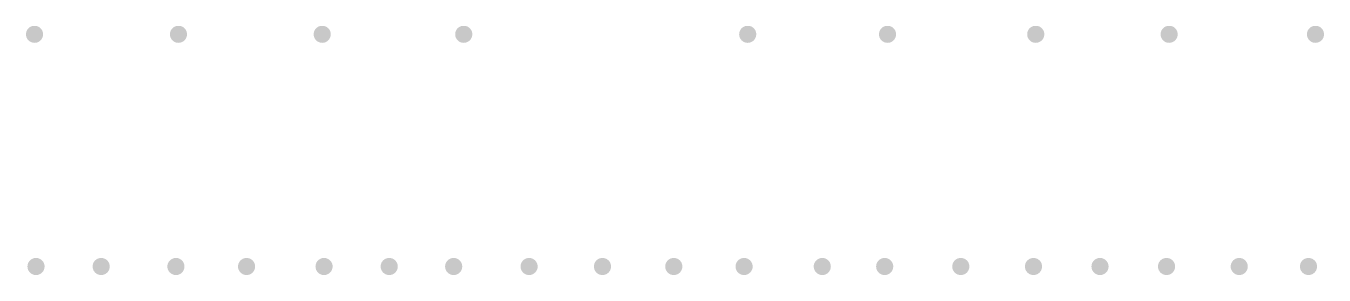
# Model space of a CAD drawing. Header units: inches. Extents: x 325 to 11487, y 381 to 10656.
# Drawn here: x 334.05 to 343.67, y 419.76 to 421.61 of the extents above; entities that cross this region are included whole.
import ezdxf

# ---------------------------------------------------------------- set-up
doc = ezdxf.new("R2010")
doc.units = ezdxf.units.IN
doc.header["$MEASUREMENT"] = 0
doc.layers.add('HATCH', color=7, linetype='Continuous')

msp = doc.modelspace()

# ---------------------------------------------------------------- hatches: boundary and pattern name
at = {"layer": 'HATCH'}
h = msp.add_hatch(dxfattribs=at)
h.set_pattern_fill('AR-CONC', color=256, scale=1e-05)
h.set_pattern_definition([(50, (0, 0), (7.172601826e-05, -6.275213498e-06), [7.5e-06, -8.25e-05]), (355, (0, 0), (-1.3875133361e-05, 7.521921337e-05), [6e-06, -6.6e-05]), (100.45144446, (5.98e-06, -5.2e-07), (5.7850884673e-05, 6.8943999097e-05), [6.3740192e-06, -7.01142112e-05]), (46.1842, (0, 2e-05), (0.000106724133067, -1.655192808e-05), [1.125e-05, -0.00012375]), (96.63563549, (8.89e-06, 1.862e-05), (9.3466194567e-05, 9.7411860077e-05), [9.5610342e-06, -0.000105171376]), (351.18416399, (0, 2e-05), (9.3466194505e-05, 9.7411860027e-05), [9e-06, -9.90000001e-05]), (21, (1e-05, 1.5e-05), (5.9690705212e-05, -4.02618890665e-05), [7.5e-06, -8.25e-05]), (326, (1e-05, 1.5e-05), (2.4331533192e-05, 7.2515004505e-05), [6e-06, -6.6e-05]), (71.45144474, (1.4974e-05, 1.1645e-05), (8.4022237673e-05, 3.2253115281e-05), [6.374019e-06, -7.01142112e-05]), (37.5, (0, 0), (1.2159855317e-06, 3.32893853831e-05), [0, -6.52e-05, 0, -6.7e-05, 0, -6.625e-05]), (7.5, (0, 0), (2.63069537442e-05, 3.94411711882e-05), [0, -3.82e-05, 0, -6.37e-05, 0, -2.525e-05]), (327.5, (-2.23e-05, 0), (5.33822436172e-05, -2.2554871734e-06), [0, -2.5e-05, 0, -7.8e-05, 0, -0.0001035]), (317.5, (-3.23e-05, 0), (5.83186169342e-05, 1.00104982332e-05), [0, -3.25e-05, 0, -5.18e-05, 0, -7.35e-05])])
h.paths.add_polyline_path([(334.1724, 421.54322, 0.3519417), (334.12255, 421.60528), (334.09516, 421.60528, 0.3519417), (334.04531, 421.54322, 1)])
h = msp.add_hatch(dxfattribs=at)
h.set_pattern_fill('AR-CONC', color=256, scale=1e-05)
h.set_pattern_definition([(50, (1.06729573, 0), (7.172601826e-05, -6.275213498e-06), [7.5e-06, -8.25e-05]), (355, (1.06729573, 0), (-1.3875133361e-05, 7.521921337e-05), [6e-06, -6.6e-05]), (100.45144446, (1.06730171, -5.2e-07), (5.7850884673e-05, 6.8943999097e-05), [6.3740192e-06, -7.01142112e-05]), (46.1842, (1.06729573, 2e-05), (0.000106724133067, -1.655192808e-05), [1.125e-05, -0.00012375]), (96.63563549, (1.06730462, 1.862e-05), (9.3466194567e-05, 9.7411860077e-05), [9.5610342e-06, -0.000105171376]), (351.18416399, (1.06729573, 2e-05), (9.3466194505e-05, 9.7411860027e-05), [9e-06, -9.90000001e-05]), (21, (1.06730573, 1.5e-05), (5.9690705212e-05, -4.02618890665e-05), [7.5e-06, -8.25e-05]), (326, (1.06730573, 1.5e-05), (2.4331533192e-05, 7.2515004505e-05), [6e-06, -6.6e-05]), (71.45144474, (1.067310706, 1.1645e-05), (8.4022237673e-05, 3.2253115281e-05), [6.374019e-06, -7.01142112e-05]), (37.5, (1.067295731, 0), (1.2159855317e-06, 3.32893853831e-05), [0, -6.52e-05, 0, -6.7e-05, 0, -6.625e-05]), (7.5, (1.06729573, 0), (2.63069537442e-05, 3.94411711882e-05), [0, -3.82e-05, 0, -6.37e-05, 0, -2.525e-05]), (327.5, (1.06727343, 0), (5.33822436172e-05, -2.2554871734e-06), [0, -2.5e-05, 0, -7.8e-05, 0, -0.0001035]), (317.5, (1.06726343, 0), (5.83186169342e-05, 1.00104982332e-05), [0, -3.25e-05, 0, -5.18e-05, 0, -7.35e-05])])
h.paths.add_polyline_path([(335.2397, 421.54322, 0.3519417), (335.18984, 421.60528), (335.16246, 421.60528, 0.3519417), (335.1126, 421.54322, 1)])
h = msp.add_hatch(dxfattribs=at)
h.set_pattern_fill('AR-CONC', color=256, scale=1e-05)
h.set_pattern_definition([(50, (2.13337225, 0), (7.172601826e-05, -6.275213498e-06), [7.5e-06, -8.25e-05]), (355, (2.13337225, 0), (-1.3875133361e-05, 7.521921337e-05), [6e-06, -6.6e-05]), (100.45144446, (2.13337823, -5.2e-07), (5.7850884673e-05, 6.8943999097e-05), [6.3740192e-06, -7.01142112e-05]), (46.1842, (2.13337225, 2e-05), (0.000106724133067, -1.655192808e-05), [1.125e-05, -0.00012375]), (96.63563549, (2.13338114, 1.862e-05), (9.3466194567e-05, 9.7411860077e-05), [9.5610342e-06, -0.000105171376]), (351.18416399, (2.13337225, 2e-05), (9.3466194505e-05, 9.7411860027e-05), [9e-06, -9.90000001e-05]), (21, (2.13338225, 1.5e-05), (5.9690705212e-05, -4.02618890665e-05), [7.5e-06, -8.25e-05]), (326, (2.13338225, 1.5e-05), (2.4331533192e-05, 7.2515004505e-05), [6e-06, -6.6e-05]), (71.45144474, (2.133387225, 1.1645e-05), (8.4022237673e-05, 3.2253115281e-05), [6.374019e-06, -7.01142112e-05]), (37.5, (2.13337225, 0), (1.2159855317e-06, 3.32893853831e-05), [0, -6.52e-05, 0, -6.7e-05, 0, -6.625e-05]), (7.5, (2.13337225, 0), (2.63069537442e-05, 3.94411711882e-05), [0, -3.82e-05, 0, -6.37e-05, 0, -2.525e-05]), (327.5, (2.13334995, 0), (5.33822436172e-05, -2.2554871734e-06), [0, -2.5e-05, 0, -7.8e-05, 0, -0.0001035]), (317.5, (2.13333995, 0), (5.83186169342e-05, 1.00104982332e-05), [0, -3.25e-05, 0, -5.18e-05, 0, -7.35e-05])])
h.paths.add_polyline_path([(336.30577, 421.54322, 0.3519417), (336.25592, 421.60528), (336.22853, 421.60528, 0.3519417), (336.17868, 421.54322, 1)])
h = msp.add_hatch(dxfattribs=at)
h.set_pattern_fill('AR-CONC', color=256, scale=1e-05)
h.set_pattern_definition([(50, (3.18278939, 0), (7.172601826e-05, -6.275213498e-06), [7.5e-06, -8.25e-05]), (355, (3.18278939, 0), (-1.3875133361e-05, 7.521921337e-05), [6e-06, -6.6e-05]), (100.45144446, (3.18279537, -5.2e-07), (5.7850884673e-05, 6.8943999097e-05), [6.3740192e-06, -7.01142112e-05]), (46.1842, (3.18278939, 2e-05), (0.000106724133067, -1.655192808e-05), [1.125e-05, -0.00012375]), (96.63563549, (3.18279828, 1.862e-05), (9.3466194567e-05, 9.7411860077e-05), [9.5610342e-06, -0.000105171376]), (351.18416399, (3.18278939, 2e-05), (9.3466194505e-05, 9.7411860027e-05), [9e-06, -9.90000001e-05]), (21, (3.18279939, 1.5e-05), (5.9690705212e-05, -4.02618890665e-05), [7.5e-06, -8.25e-05]), (326, (3.18279939, 1.5e-05), (2.4331533192e-05, 7.2515004505e-05), [6e-06, -6.6e-05]), (71.45144474, (3.182804365, 1.1645e-05), (8.4022237673e-05, 3.2253115281e-05), [6.374019e-06, -7.01142112e-05]), (37.5, (3.18278939, 0), (1.2159855317e-06, 3.32893853831e-05), [0, -6.52e-05, 0, -6.7e-05, 0, -6.625e-05]), (7.5, (3.18278939, 0), (2.63069537442e-05, 3.94411711882e-05), [0, -3.82e-05, 0, -6.37e-05, 0, -2.525e-05]), (327.5, (3.18276709, 0), (5.33822436172e-05, -2.2554871734e-06), [0, -2.5e-05, 0, -7.8e-05, 0, -0.0001035]), (317.5, (3.18275709, 0), (5.83186169342e-05, 1.00104982332e-05), [0, -3.25e-05, 0, -5.18e-05, 0, -7.35e-05])])
h.paths.add_polyline_path([(337.35519, 421.54322, 0.3519417), (337.30534, 421.60528), (337.27795, 421.60528, 0.3519417), (337.2281, 421.54322, 1)])
h = msp.add_hatch(dxfattribs=at)
h.set_pattern_fill('AR-CONC', color=256, scale=1e-05)
h.set_pattern_definition([(50, (5.28845316, 0), (7.172601826e-05, -6.275213498e-06), [7.5e-06, -8.25e-05]), (355, (5.28845316, 0), (-1.3875133361e-05, 7.521921337e-05), [6e-06, -6.6e-05]), (100.45144446, (5.288459136, -5.2e-07), (5.7850884673e-05, 6.8943999097e-05), [6.3740192e-06, -7.01142112e-05]), (46.1842, (5.28845316, 2e-05), (0.000106724133067, -1.655192808e-05), [1.125e-05, -0.00012375]), (96.63563549, (5.28846205, 1.862e-05), (9.3466194567e-05, 9.7411860077e-05), [9.5610342e-06, -0.000105171376]), (351.18416399, (5.28845316, 2e-05), (9.3466194505e-05, 9.7411860027e-05), [9e-06, -9.90000001e-05]), (21, (5.28846316, 1.5e-05), (5.9690705212e-05, -4.02618890665e-05), [7.5e-06, -8.25e-05]), (326, (5.28846316, 1.5e-05), (2.4331533192e-05, 7.2515004505e-05), [6e-06, -6.6e-05]), (71.45144474, (5.28846813, 1.1645e-05), (8.4022237673e-05, 3.2253115281e-05), [6.374019e-06, -7.01142112e-05]), (37.5, (5.288453158, 0), (1.2159855317e-06, 3.32893853831e-05), [0, -6.52e-05, 0, -6.7e-05, 0, -6.625e-05]), (7.5, (5.28845316, 0), (2.63069537442e-05, 3.94411711882e-05), [0, -3.82e-05, 0, -6.37e-05, 0, -2.525e-05]), (327.5, (5.288430858, 0), (5.33822436172e-05, -2.2554871734e-06), [0, -2.5e-05, 0, -7.8e-05, 0, -0.0001035]), (317.5, (5.28842086, 0), (5.83186169342e-05, 1.00104982332e-05), [0, -3.25e-05, 0, -5.18e-05, 0, -7.35e-05])])
h.paths.add_polyline_path([(339.46085, 421.54322, 0.3519417), (339.411, 421.60528), (339.38361, 421.60528, 0.3519417), (339.33376, 421.54322, 1)])
h = msp.add_hatch(dxfattribs=at)
h.set_pattern_fill('AR-CONC', color=256, scale=1e-05)
h.set_pattern_definition([(50, (6.325363856, 0), (7.172601826e-05, -6.275213498e-06), [7.5e-06, -8.25e-05]), (355, (6.325363856, 0), (-1.3875133361e-05, 7.521921337e-05), [6e-06, -6.6e-05]), (100.45144446, (6.32536983, -5.2e-07), (5.7850884673e-05, 6.8943999097e-05), [6.3740192e-06, -7.01142112e-05]), (46.1842, (6.32536386, 2e-05), (0.000106724133067, -1.655192808e-05), [1.125e-05, -0.00012375]), (96.63563549, (6.32537275, 1.862e-05), (9.3466194567e-05, 9.7411860077e-05), [9.5610342e-06, -0.000105171376]), (351.18416399, (6.32536386, 2e-05), (9.3466194505e-05, 9.7411860027e-05), [9e-06, -9.90000001e-05]), (21, (6.325373856, 1.5e-05), (5.9690705212e-05, -4.02618890665e-05), [7.5e-06, -8.25e-05]), (326, (6.325373856, 1.5e-05), (2.4331533192e-05, 7.2515004505e-05), [6e-06, -6.6e-05]), (71.45144474, (6.32537883, 1.1645e-05), (8.4022237673e-05, 3.2253115281e-05), [6.374019e-06, -7.01142112e-05]), (37.5, (6.325363856, 0), (1.2159855317e-06, 3.32893853831e-05), [0, -6.52e-05, 0, -6.7e-05, 0, -6.625e-05]), (7.5, (6.325363856, 0), (2.63069537442e-05, 3.94411711882e-05), [0, -3.82e-05, 0, -6.37e-05, 0, -2.525e-05]), (327.5, (6.325341556, 0), (5.33822436172e-05, -2.2554871734e-06), [0, -2.5e-05, 0, -7.8e-05, 0, -0.0001035]), (317.5, (6.325331556, 0), (5.83186169342e-05, 1.00104982332e-05), [0, -3.25e-05, 0, -5.18e-05, 0, -7.35e-05])])
h.paths.add_polyline_path([(340.49777, 421.54322, 0.3519417), (340.44791, 421.60528), (340.42053, 421.60528, 0.3519417), (340.37067, 421.54322, 1)])
h = msp.add_hatch(dxfattribs=at)
h.set_pattern_fill('AR-CONC', color=256, scale=1e-05)
h.set_pattern_definition([(50, (7.42446386, 0), (7.172601826e-05, -6.275213498e-06), [7.5e-06, -8.25e-05]), (355, (7.42446386, 0), (-1.3875133361e-05, 7.521921337e-05), [6e-06, -6.6e-05]), (100.45144446, (7.424469836, -5.2e-07), (5.7850884673e-05, 6.8943999097e-05), [6.3740192e-06, -7.01142112e-05]), (46.1842, (7.42446386, 2e-05), (0.000106724133067, -1.655192808e-05), [1.125e-05, -0.00012375]), (96.63563549, (7.42447275, 1.862e-05), (9.3466194567e-05, 9.7411860077e-05), [9.5610342e-06, -0.000105171376]), (351.18416399, (7.42446386, 2e-05), (9.3466194505e-05, 9.7411860027e-05), [9e-06, -9.90000001e-05]), (21, (7.42447386, 1.5e-05), (5.9690705212e-05, -4.02618890665e-05), [7.5e-06, -8.25e-05]), (326, (7.42447386, 1.5e-05), (2.4331533192e-05, 7.2515004505e-05), [6e-06, -6.6e-05]), (71.45144474, (7.42447883, 1.1645e-05), (8.4022237673e-05, 3.2253115281e-05), [6.374019e-06, -7.01142112e-05]), (37.5, (7.42446386, 0), (1.2159855317e-06, 3.32893853831e-05), [0, -6.52e-05, 0, -6.7e-05, 0, -6.625e-05]), (7.5, (7.42446386, 0), (2.63069537442e-05, 3.94411711882e-05), [0, -3.82e-05, 0, -6.37e-05, 0, -2.525e-05]), (327.5, (7.42444156, 0), (5.33822436172e-05, -2.2554871734e-06), [0, -2.5e-05, 0, -7.8e-05, 0, -0.0001035]), (317.5, (7.42443156, 0), (5.83186169342e-05, 1.00104982332e-05), [0, -3.25e-05, 0, -5.18e-05, 0, -7.35e-05])])
h.paths.add_polyline_path([(341.59687, 421.54322, 0.3519417), (341.54701, 421.60528), (341.51963, 421.60528, 0.3519417), (341.46977, 421.54322, 1)])
h = msp.add_hatch(dxfattribs=at)
h.set_pattern_fill('AR-CONC', color=256, scale=1e-05)
h.set_pattern_definition([(50, (8.41355861, 0), (7.172601826e-05, -6.275213498e-06), [7.5e-06, -8.25e-05]), (355, (8.41355861, 0), (-1.3875133361e-05, 7.521921337e-05), [6e-06, -6.6e-05]), (100.45144446, (8.41356459, -5.2e-07), (5.7850884673e-05, 6.8943999097e-05), [6.3740192e-06, -7.01142112e-05]), (46.1842, (8.41355861, 2e-05), (0.000106724133067, -1.655192808e-05), [1.125e-05, -0.00012375]), (96.63563549, (8.4135675, 1.862e-05), (9.3466194567e-05, 9.7411860077e-05), [9.5610342e-06, -0.000105171376]), (351.18416399, (8.41355861, 2e-05), (9.3466194505e-05, 9.7411860027e-05), [9e-06, -9.90000001e-05]), (21, (8.41356861, 1.5e-05), (5.9690705212e-05, -4.02618890665e-05), [7.5e-06, -8.25e-05]), (326, (8.41356861, 1.5e-05), (2.4331533192e-05, 7.2515004505e-05), [6e-06, -6.6e-05]), (71.45144474, (8.413573585, 1.1645e-05), (8.4022237673e-05, 3.2253115281e-05), [6.374019e-06, -7.01142112e-05]), (37.5, (8.41355861, 0), (1.2159855317e-06, 3.32893853831e-05), [0, -6.52e-05, 0, -6.7e-05, 0, -6.625e-05]), (7.5, (8.41355861, 0), (2.63069537442e-05, 3.94411711882e-05), [0, -3.82e-05, 0, -6.37e-05, 0, -2.525e-05]), (327.5, (8.41353631, 0), (5.33822436172e-05, -2.2554871734e-06), [0, -2.5e-05, 0, -7.8e-05, 0, -0.0001035]), (317.5, (8.41352631, 0), (5.83186169342e-05, 1.00104982332e-05), [0, -3.25e-05, 0, -5.18e-05, 0, -7.35e-05])])
h.paths.add_polyline_path([(342.58596, 421.54322, 0.3519417), (342.53611, 421.60528), (342.50872, 421.60528, 0.3519417), (342.45887, 421.54322, 1)])
h = msp.add_hatch(dxfattribs=at)
h.set_pattern_fill('AR-CONC', color=256, scale=1e-05)
h.set_pattern_definition([(50, (9.49874246, 0), (7.172601826e-05, -6.275213498e-06), [7.5e-06, -8.25e-05]), (355, (9.49874246, 0), (-1.3875133361e-05, 7.521921337e-05), [6e-06, -6.6e-05]), (100.45144446, (9.498748436, -5.2e-07), (5.7850884673e-05, 6.8943999097e-05), [6.3740192e-06, -7.01142112e-05]), (46.1842, (9.49874246, 2e-05), (0.000106724133067, -1.655192808e-05), [1.125e-05, -0.00012375]), (96.63563549, (9.49875135, 1.862e-05), (9.3466194567e-05, 9.7411860077e-05), [9.5610342e-06, -0.000105171376]), (351.18416399, (9.49874246, 2e-05), (9.3466194505e-05, 9.7411860027e-05), [9e-06, -9.90000001e-05]), (21, (9.49875246, 1.5e-05), (5.9690705212e-05, -4.02618890665e-05), [7.5e-06, -8.25e-05]), (326, (9.49875246, 1.5e-05), (2.4331533192e-05, 7.2515004505e-05), [6e-06, -6.6e-05]), (71.45144474, (9.49875743, 1.1645e-05), (8.4022237673e-05, 3.2253115281e-05), [6.374019e-06, -7.01142112e-05]), (37.5, (9.49874246, 0), (1.2159855317e-06, 3.32893853831e-05), [0, -6.52e-05, 0, -6.7e-05, 0, -6.625e-05]), (7.5, (9.49874246, 0), (2.63069537442e-05, 3.94411711882e-05), [0, -3.82e-05, 0, -6.37e-05, 0, -2.525e-05]), (327.5, (9.49872016, 0), (5.33822436172e-05, -2.2554871734e-06), [0, -2.5e-05, 0, -7.8e-05, 0, -0.0001035]), (317.5, (9.49871016, 0), (5.83186169342e-05, 1.00104982332e-05), [0, -3.25e-05, 0, -5.18e-05, 0, -7.35e-05])])
h.paths.add_polyline_path([(343.67114, 421.54322, 0.3519417), (343.62129, 421.60528), (343.5939, 421.60528, 0.3519417), (343.54405, 421.54322, 1)])
h = msp.add_hatch(dxfattribs=at)
h.set_pattern_fill('AR-CONC', color=256, scale=1e-05)
h.set_pattern_definition([(50, (0.011106254, -1.72372487), (7.172601826e-05, -6.275213498e-06), [7.5e-06, -8.25e-05]), (355, (0.01110625, -1.72372487), (-1.3875133361e-05, 7.521921337e-05), [6e-06, -6.6e-05]), (100.45144446, (0.01111223, -1.72372539), (5.7850884673e-05, 6.8943999097e-05), [6.3740192e-06, -7.01142112e-05]), (46.1842, (0.01110625, -1.72370487), (0.000106724133067, -1.655192808e-05), [1.125e-05, -0.00012375]), (96.63563549, (0.01111515, -1.72370625), (9.3466194567e-05, 9.7411860077e-05), [9.5610342e-06, -0.000105171376]), (351.18416399, (0.01110625, -1.72370487), (9.3466194505e-05, 9.7411860027e-05), [9e-06, -9.90000001e-05]), (21, (0.011116254, -1.72370987), (5.9690705212e-05, -4.02618890665e-05), [7.5e-06, -8.25e-05]), (326, (0.01111625, -1.72370987), (2.4331533192e-05, 7.2515004505e-05), [6e-06, -6.6e-05]), (71.45144474, (0.01112123, -1.72371322), (8.4022237673e-05, 3.2253115281e-05), [6.374019e-06, -7.01142112e-05]), (37.5, (0.011106254, -1.723724868), (1.2159855317e-06, 3.32893853831e-05), [0, -6.52e-05, 0, -6.7e-05, 0, -6.625e-05]), (7.5, (0.011106254, -1.723724868), (2.63069537442e-05, 3.94411711882e-05), [0, -3.82e-05, 0, -6.37e-05, 0, -2.525e-05]), (327.5, (0.011083954, -1.723724868), (5.33822436172e-05, -2.2554871734e-06), [0, -2.5e-05, 0, -7.8e-05, 0, -0.0001035]), (317.5, (0.011073954, -1.72372487), (5.83186169342e-05, 1.00104982332e-05), [0, -3.25e-05, 0, -5.18e-05, 0, -7.35e-05])])
h.paths.add_polyline_path([(334.18351, 419.8195, 0.3519417), (334.13365, 419.88155), (334.10627, 419.88155, 0.3519417), (334.05641, 419.8195, 1)])
h = msp.add_hatch(dxfattribs=at)
h.set_pattern_fill('AR-CONC', color=256, scale=1e-05)
h.set_pattern_definition([(50, (0.494209235, -1.72372487), (7.172601826e-05, -6.275213498e-06), [7.5e-06, -8.25e-05]), (355, (0.494209235, -1.72372487), (-1.3875133361e-05, 7.521921337e-05), [6e-06, -6.6e-05]), (100.45144446, (0.49421521, -1.72372539), (5.7850884673e-05, 6.8943999097e-05), [6.3740192e-06, -7.01142112e-05]), (46.1842, (0.494209235, -1.72370487), (0.000106724133067, -1.655192808e-05), [1.125e-05, -0.00012375]), (96.63563549, (0.49421813, -1.72370625), (9.3466194567e-05, 9.7411860077e-05), [9.5610342e-06, -0.000105171376]), (351.18416399, (0.49420924, -1.72370487), (9.3466194505e-05, 9.7411860027e-05), [9e-06, -9.90000001e-05]), (21, (0.494219235, -1.72370987), (5.9690705212e-05, -4.02618890665e-05), [7.5e-06, -8.25e-05]), (326, (0.494219235, -1.72370987), (2.4331533192e-05, 7.2515004505e-05), [6e-06, -6.6e-05]), (71.45144474, (0.49422421, -1.72371322), (8.4022237673e-05, 3.2253115281e-05), [6.374019e-06, -7.01142112e-05]), (37.5, (0.494209235, -1.723724868), (1.2159855317e-06, 3.32893853831e-05), [0, -6.52e-05, 0, -6.7e-05, 0, -6.625e-05]), (7.5, (0.494209235, -1.723724868), (2.63069537442e-05, 3.94411711882e-05), [0, -3.82e-05, 0, -6.37e-05, 0, -2.525e-05]), (327.5, (0.494186935, -1.723724868), (5.33822436172e-05, -2.2554871734e-06), [0, -2.5e-05, 0, -7.8e-05, 0, -0.0001035]), (317.5, (0.494176935, -1.72372487), (5.83186169342e-05, 1.00104982332e-05), [0, -3.25e-05, 0, -5.18e-05, 0, -7.35e-05])])
h.paths.add_polyline_path([(334.66661, 419.8195, 0.3519417), (334.61676, 419.88155), (334.58937, 419.88155, 0.3519417), (334.53952, 419.8195, 1)])
h = msp.add_hatch(dxfattribs=at)
h.set_pattern_fill('AR-CONC', color=256, scale=1e-05)
h.set_pattern_definition([(50, (1.048512256, -1.72372487), (7.172601826e-05, -6.275213498e-06), [7.5e-06, -8.25e-05]), (355, (1.048512256, -1.72372487), (-1.3875133361e-05, 7.521921337e-05), [6e-06, -6.6e-05]), (100.45144446, (1.04851823, -1.72372539), (5.7850884673e-05, 6.8943999097e-05), [6.3740192e-06, -7.01142112e-05]), (46.1842, (1.04851226, -1.72370487), (0.000106724133067, -1.655192808e-05), [1.125e-05, -0.00012375]), (96.63563549, (1.04852115, -1.72370625), (9.3466194567e-05, 9.7411860077e-05), [9.5610342e-06, -0.000105171376]), (351.18416399, (1.04851226, -1.72370487), (9.3466194505e-05, 9.7411860027e-05), [9e-06, -9.90000001e-05]), (21, (1.048522256, -1.72370987), (5.9690705212e-05, -4.02618890665e-05), [7.5e-06, -8.25e-05]), (326, (1.048522256, -1.72370987), (2.4331533192e-05, 7.2515004505e-05), [6e-06, -6.6e-05]), (71.45144474, (1.04852723, -1.72371322), (8.4022237673e-05, 3.2253115281e-05), [6.374019e-06, -7.01142112e-05]), (37.5, (1.048512256, -1.723724868), (1.2159855317e-06, 3.32893853831e-05), [0, -6.52e-05, 0, -6.7e-05, 0, -6.625e-05]), (7.5, (1.048512256, -1.723724868), (2.63069537442e-05, 3.94411711882e-05), [0, -3.82e-05, 0, -6.37e-05, 0, -2.525e-05]), (327.5, (1.048489956, -1.723724868), (5.33822436172e-05, -2.2554871734e-06), [0, -2.5e-05, 0, -7.8e-05, 0, -0.0001035]), (317.5, (1.048479956, -1.72372487), (5.83186169342e-05, 1.00104982332e-05), [0, -3.25e-05, 0, -5.18e-05, 0, -7.35e-05])])
h.paths.add_polyline_path([(335.22091, 419.8195, 0.3519417), (335.17106, 419.88155), (335.14367, 419.88155, 0.3519417), (335.09382, 419.8195, 1)])
h = msp.add_hatch(dxfattribs=at)
h.set_pattern_fill('AR-CONC', color=256, scale=1e-05)
h.set_pattern_definition([(50, (1.57230642, -1.72372487), (7.172601826e-05, -6.275213498e-06), [7.5e-06, -8.25e-05]), (355, (1.57230642, -1.72372487), (-1.3875133361e-05, 7.521921337e-05), [6e-06, -6.6e-05]), (100.45144446, (1.572312394, -1.72372539), (5.7850884673e-05, 6.8943999097e-05), [6.3740192e-06, -7.01142112e-05]), (46.1842, (1.57230642, -1.72370487), (0.000106724133067, -1.655192808e-05), [1.125e-05, -0.00012375]), (96.63563549, (1.57231531, -1.72370625), (9.3466194567e-05, 9.7411860077e-05), [9.5610342e-06, -0.000105171376]), (351.18416399, (1.57230642, -1.72370487), (9.3466194505e-05, 9.7411860027e-05), [9e-06, -9.90000001e-05]), (21, (1.57231642, -1.72370987), (5.9690705212e-05, -4.02618890665e-05), [7.5e-06, -8.25e-05]), (326, (1.57231642, -1.72370987), (2.4331533192e-05, 7.2515004505e-05), [6e-06, -6.6e-05]), (71.45144474, (1.57232139, -1.72371322), (8.4022237673e-05, 3.2253115281e-05), [6.374019e-06, -7.01142112e-05]), (37.5, (1.572306417, -1.723724868), (1.2159855317e-06, 3.32893853831e-05), [0, -6.52e-05, 0, -6.7e-05, 0, -6.625e-05]), (7.5, (1.572306417, -1.723724868), (2.63069537442e-05, 3.94411711882e-05), [0, -3.82e-05, 0, -6.37e-05, 0, -2.525e-05]), (327.5, (1.572284117, -1.723724868), (5.33822436172e-05, -2.2554871734e-06), [0, -2.5e-05, 0, -7.8e-05, 0, -0.0001035]), (317.5, (1.572274117, -1.72372487), (5.83186169342e-05, 1.00104982332e-05), [0, -3.25e-05, 0, -5.18e-05, 0, -7.35e-05])])
h.paths.add_polyline_path([(335.74471, 419.8195, 0.3519417), (335.69485, 419.88155), (335.66747, 419.88155, 0.3519417), (335.61761, 419.8195, 1)])
h = msp.add_hatch(dxfattribs=at)
h.set_pattern_fill('AR-CONC', color=256, scale=1e-05)
h.set_pattern_definition([(50, (2.14695503, -1.72372487), (7.172601826e-05, -6.275213498e-06), [7.5e-06, -8.25e-05]), (355, (2.14695503, -1.72372487), (-1.3875133361e-05, 7.521921337e-05), [6e-06, -6.6e-05]), (100.45144446, (2.146961005, -1.72372539), (5.7850884673e-05, 6.8943999097e-05), [6.3740192e-06, -7.01142112e-05]), (46.1842, (2.14695503, -1.72370487), (0.000106724133067, -1.655192808e-05), [1.125e-05, -0.00012375]), (96.63563549, (2.14696392, -1.72370625), (9.3466194567e-05, 9.7411860077e-05), [9.5610342e-06, -0.000105171376]), (351.18416399, (2.14695503, -1.72370487), (9.3466194505e-05, 9.7411860027e-05), [9e-06, -9.90000001e-05]), (21, (2.14696503, -1.72370987), (5.9690705212e-05, -4.02618890665e-05), [7.5e-06, -8.25e-05]), (326, (2.14696503, -1.72370987), (2.4331533192e-05, 7.2515004505e-05), [6e-06, -6.6e-05]), (71.45144474, (2.14697, -1.72371322), (8.4022237673e-05, 3.2253115281e-05), [6.374019e-06, -7.01142112e-05]), (37.5, (2.146955028, -1.723724868), (1.2159855317e-06, 3.32893853831e-05), [0, -6.52e-05, 0, -6.7e-05, 0, -6.625e-05]), (7.5, (2.146955028, -1.723724868), (2.63069537442e-05, 3.94411711882e-05), [0, -3.82e-05, 0, -6.37e-05, 0, -2.525e-05]), (327.5, (2.146932728, -1.723724868), (5.33822436172e-05, -2.2554871734e-06), [0, -2.5e-05, 0, -7.8e-05, 0, -0.0001035]), (317.5, (2.14692273, -1.72372487), (5.83186169342e-05, 1.00104982332e-05), [0, -3.25e-05, 0, -5.18e-05, 0, -7.35e-05])])
h.paths.add_polyline_path([(336.31936, 419.8195, 0.3519417), (336.2695, 419.88155), (336.24212, 419.88155, 0.3519417), (336.19226, 419.8195, 1)])
h = msp.add_hatch(dxfattribs=at)
h.set_pattern_fill('AR-CONC', color=256, scale=1e-05)
h.set_pattern_definition([(50, (2.63005801, -1.72372487), (7.172601826e-05, -6.275213498e-06), [7.5e-06, -8.25e-05]), (355, (2.63005801, -1.72372487), (-1.3875133361e-05, 7.521921337e-05), [6e-06, -6.6e-05]), (100.45144446, (2.63006399, -1.72372539), (5.7850884673e-05, 6.8943999097e-05), [6.3740192e-06, -7.01142112e-05]), (46.1842, (2.63005801, -1.72370487), (0.000106724133067, -1.655192808e-05), [1.125e-05, -0.00012375]), (96.63563549, (2.6300669, -1.72370625), (9.3466194567e-05, 9.7411860077e-05), [9.5610342e-06, -0.000105171376]), (351.18416399, (2.63005801, -1.72370487), (9.3466194505e-05, 9.7411860027e-05), [9e-06, -9.90000001e-05]), (21, (2.63006801, -1.72370987), (5.9690705212e-05, -4.02618890665e-05), [7.5e-06, -8.25e-05]), (326, (2.63006801, -1.72370987), (2.4331533192e-05, 7.2515004505e-05), [6e-06, -6.6e-05]), (71.45144474, (2.630072984, -1.72371322), (8.4022237673e-05, 3.2253115281e-05), [6.374019e-06, -7.01142112e-05]), (37.5, (2.63005801, -1.723724868), (1.2159855317e-06, 3.32893853831e-05), [0, -6.52e-05, 0, -6.7e-05, 0, -6.625e-05]), (7.5, (2.63005801, -1.723724868), (2.63069537442e-05, 3.94411711882e-05), [0, -3.82e-05, 0, -6.37e-05, 0, -2.525e-05]), (327.5, (2.63003571, -1.723724868), (5.33822436172e-05, -2.2554871734e-06), [0, -2.5e-05, 0, -7.8e-05, 0, -0.0001035]), (317.5, (2.63002571, -1.72372487), (5.83186169342e-05, 1.00104982332e-05), [0, -3.25e-05, 0, -5.18e-05, 0, -7.35e-05])])
h.paths.add_polyline_path([(336.80246, 419.8195, 0.3519417), (336.75261, 419.88155), (336.72522, 419.88155, 0.3519417), (336.67537, 419.8195, 1)])
h = msp.add_hatch(dxfattribs=at)
h.set_pattern_fill('AR-CONC', color=256, scale=1e-05)
h.set_pattern_definition([(50, (3.10808412, -1.72372487), (7.172601826e-05, -6.275213498e-06), [7.5e-06, -8.25e-05]), (355, (3.10808412, -1.72372487), (-1.3875133361e-05, 7.521921337e-05), [6e-06, -6.6e-05]), (100.45144446, (3.108090096, -1.72372539), (5.7850884673e-05, 6.8943999097e-05), [6.3740192e-06, -7.01142112e-05]), (46.1842, (3.10808412, -1.72370487), (0.000106724133067, -1.655192808e-05), [1.125e-05, -0.00012375]), (96.63563549, (3.10809301, -1.72370625), (9.3466194567e-05, 9.7411860077e-05), [9.5610342e-06, -0.000105171376]), (351.18416399, (3.10808412, -1.72370487), (9.3466194505e-05, 9.7411860027e-05), [9e-06, -9.90000001e-05]), (21, (3.10809412, -1.72370987), (5.9690705212e-05, -4.02618890665e-05), [7.5e-06, -8.25e-05]), (326, (3.10809412, -1.72370987), (2.4331533192e-05, 7.2515004505e-05), [6e-06, -6.6e-05]), (71.45144474, (3.10809909, -1.72371322), (8.4022237673e-05, 3.2253115281e-05), [6.374019e-06, -7.01142112e-05]), (37.5, (3.10808412, -1.723724868), (1.2159855317e-06, 3.32893853831e-05), [0, -6.52e-05, 0, -6.7e-05, 0, -6.625e-05]), (7.5, (3.10808412, -1.723724868), (2.63069537442e-05, 3.94411711882e-05), [0, -3.82e-05, 0, -6.37e-05, 0, -2.525e-05]), (327.5, (3.10806182, -1.723724868), (5.33822436172e-05, -2.2554871734e-06), [0, -2.5e-05, 0, -7.8e-05, 0, -0.0001035]), (317.5, (3.10805182, -1.72372487), (5.83186169342e-05, 1.00104982332e-05), [0, -3.25e-05, 0, -5.18e-05, 0, -7.35e-05])])
h.paths.add_polyline_path([(337.28049, 419.8195, 0.3519417), (337.23063, 419.88155), (337.20325, 419.88155, 0.3519417), (337.15339, 419.8195, 1)])
h = msp.add_hatch(dxfattribs=at)
h.set_pattern_fill('AR-CONC', color=256, scale=1e-05)
h.set_pattern_definition([(50, (3.66747354, -1.72372487), (7.172601826e-05, -6.275213498e-06), [7.5e-06, -8.25e-05]), (355, (3.66747354, -1.72372487), (-1.3875133361e-05, 7.521921337e-05), [6e-06, -6.6e-05]), (100.45144446, (3.667479514, -1.72372539), (5.7850884673e-05, 6.8943999097e-05), [6.3740192e-06, -7.01142112e-05]), (46.1842, (3.66747354, -1.72370487), (0.000106724133067, -1.655192808e-05), [1.125e-05, -0.00012375]), (96.63563549, (3.66748243, -1.72370625), (9.3466194567e-05, 9.7411860077e-05), [9.5610342e-06, -0.000105171376]), (351.18416399, (3.66747354, -1.72370487), (9.3466194505e-05, 9.7411860027e-05), [9e-06, -9.90000001e-05]), (21, (3.66748354, -1.72370987), (5.9690705212e-05, -4.02618890665e-05), [7.5e-06, -8.25e-05]), (326, (3.66748354, -1.72370987), (2.4331533192e-05, 7.2515004505e-05), [6e-06, -6.6e-05]), (71.45144474, (3.66748851, -1.72371322), (8.4022237673e-05, 3.2253115281e-05), [6.374019e-06, -7.01142112e-05]), (37.5, (3.667473537, -1.723724868), (1.2159855317e-06, 3.32893853831e-05), [0, -6.52e-05, 0, -6.7e-05, 0, -6.625e-05]), (7.5, (3.667473537, -1.723724868), (2.63069537442e-05, 3.94411711882e-05), [0, -3.82e-05, 0, -6.37e-05, 0, -2.525e-05]), (327.5, (3.667451237, -1.723724868), (5.33822436172e-05, -2.2554871734e-06), [0, -2.5e-05, 0, -7.8e-05, 0, -0.0001035]), (317.5, (3.667441237, -1.72372487), (5.83186169342e-05, 1.00104982332e-05), [0, -3.25e-05, 0, -5.18e-05, 0, -7.35e-05])])
h.paths.add_polyline_path([(337.83987, 419.8195, 0.3519417), (337.79002, 419.88155), (337.76263, 419.88155, 0.3519417), (337.71278, 419.8195, 1)])
h = msp.add_hatch(dxfattribs=at)
h.set_pattern_fill('AR-CONC', color=256, scale=1e-05)
h.set_pattern_definition([(50, (4.211603763, -1.72372487), (7.172601826e-05, -6.275213498e-06), [7.5e-06, -8.25e-05]), (355, (4.21160376, -1.72372487), (-1.3875133361e-05, 7.521921337e-05), [6e-06, -6.6e-05]), (100.45144446, (4.21160974, -1.72372539), (5.7850884673e-05, 6.8943999097e-05), [6.3740192e-06, -7.01142112e-05]), (46.1842, (4.21160376, -1.72370487), (0.000106724133067, -1.655192808e-05), [1.125e-05, -0.00012375]), (96.63563549, (4.21161266, -1.72370625), (9.3466194567e-05, 9.7411860077e-05), [9.5610342e-06, -0.000105171376]), (351.18416399, (4.21160376, -1.72370487), (9.3466194505e-05, 9.7411860027e-05), [9e-06, -9.90000001e-05]), (21, (4.211613763, -1.72370987), (5.9690705212e-05, -4.02618890665e-05), [7.5e-06, -8.25e-05]), (326, (4.21161376, -1.72370987), (2.4331533192e-05, 7.2515004505e-05), [6e-06, -6.6e-05]), (71.45144474, (4.21161874, -1.72371322), (8.4022237673e-05, 3.2253115281e-05), [6.374019e-06, -7.01142112e-05]), (37.5, (4.211603763, -1.723724868), (1.2159855317e-06, 3.32893853831e-05), [0, -6.52e-05, 0, -6.7e-05, 0, -6.625e-05]), (7.5, (4.211603763, -1.723724868), (2.63069537442e-05, 3.94411711882e-05), [0, -3.82e-05, 0, -6.37e-05, 0, -2.525e-05]), (327.5, (4.211581463, -1.723724868), (5.33822436172e-05, -2.2554871734e-06), [0, -2.5e-05, 0, -7.8e-05, 0, -0.0001035]), (317.5, (4.211571463, -1.72372487), (5.83186169342e-05, 1.00104982332e-05), [0, -3.25e-05, 0, -5.18e-05, 0, -7.35e-05])])
h.paths.add_polyline_path([(338.384, 419.8195, 0.3519417), (338.33415, 419.88155), (338.30676, 419.88155, 0.3519417), (338.25691, 419.8195, 1)])
h = msp.add_hatch(dxfattribs=at)
h.set_pattern_fill('AR-CONC', color=256, scale=1e-05)
h.set_pattern_definition([(50, (4.74048432, -1.72372487), (7.172601826e-05, -6.275213498e-06), [7.5e-06, -8.25e-05]), (355, (4.74048432, -1.72372487), (-1.3875133361e-05, 7.521921337e-05), [6e-06, -6.6e-05]), (100.45144446, (4.7404903, -1.72372539), (5.7850884673e-05, 6.8943999097e-05), [6.3740192e-06, -7.01142112e-05]), (46.1842, (4.74048432, -1.72370487), (0.000106724133067, -1.655192808e-05), [1.125e-05, -0.00012375]), (96.63563549, (4.74049322, -1.72370625), (9.3466194567e-05, 9.7411860077e-05), [9.5610342e-06, -0.000105171376]), (351.18416399, (4.74048432, -1.72370487), (9.3466194505e-05, 9.7411860027e-05), [9e-06, -9.90000001e-05]), (21, (4.74049432, -1.72370987), (5.9690705212e-05, -4.02618890665e-05), [7.5e-06, -8.25e-05]), (326, (4.74049432, -1.72370987), (2.4331533192e-05, 7.2515004505e-05), [6e-06, -6.6e-05]), (71.45144474, (4.740499296, -1.72371322), (8.4022237673e-05, 3.2253115281e-05), [6.374019e-06, -7.01142112e-05]), (37.5, (4.740484322, -1.723724868), (1.2159855317e-06, 3.32893853831e-05), [0, -6.52e-05, 0, -6.7e-05, 0, -6.625e-05]), (7.5, (4.74048432, -1.723724868), (2.63069537442e-05, 3.94411711882e-05), [0, -3.82e-05, 0, -6.37e-05, 0, -2.525e-05]), (327.5, (4.740462022, -1.723724868), (5.33822436172e-05, -2.2554871734e-06), [0, -2.5e-05, 0, -7.8e-05, 0, -0.0001035]), (317.5, (4.74045202, -1.72372487), (5.83186169342e-05, 1.00104982332e-05), [0, -3.25e-05, 0, -5.18e-05, 0, -7.35e-05])])
h.paths.add_polyline_path([(338.91289, 419.8195, 0.3519417), (338.86303, 419.88155), (338.83565, 419.88155, 0.3519417), (338.78579, 419.8195, 1)])
h = msp.add_hatch(dxfattribs=at)
h.set_pattern_fill('AR-CONC', color=256, scale=1e-05)
h.set_pattern_definition([(50, (5.261773385, -1.72372487), (7.172601826e-05, -6.275213498e-06), [7.5e-06, -8.25e-05]), (355, (5.261773385, -1.72372487), (-1.3875133361e-05, 7.521921337e-05), [6e-06, -6.6e-05]), (100.45144446, (5.26177936, -1.72372539), (5.7850884673e-05, 6.8943999097e-05), [6.3740192e-06, -7.01142112e-05]), (46.1842, (5.261773385, -1.72370487), (0.000106724133067, -1.655192808e-05), [1.125e-05, -0.00012375]), (96.63563549, (5.26178228, -1.72370625), (9.3466194567e-05, 9.7411860077e-05), [9.5610342e-06, -0.000105171376]), (351.18416399, (5.26177338, -1.72370487), (9.3466194505e-05, 9.7411860027e-05), [9e-06, -9.90000001e-05]), (21, (5.261783385, -1.72370987), (5.9690705212e-05, -4.02618890665e-05), [7.5e-06, -8.25e-05]), (326, (5.261783385, -1.72370987), (2.4331533192e-05, 7.2515004505e-05), [6e-06, -6.6e-05]), (71.45144474, (5.26178836, -1.72371322), (8.4022237673e-05, 3.2253115281e-05), [6.374019e-06, -7.01142112e-05]), (37.5, (5.261773385, -1.723724868), (1.2159855317e-06, 3.32893853831e-05), [0, -6.52e-05, 0, -6.7e-05, 0, -6.625e-05]), (7.5, (5.261773385, -1.723724868), (2.63069537442e-05, 3.94411711882e-05), [0, -3.82e-05, 0, -6.37e-05, 0, -2.525e-05]), (327.5, (5.261751085, -1.723724868), (5.33822436172e-05, -2.2554871734e-06), [0, -2.5e-05, 0, -7.8e-05, 0, -0.0001035]), (317.5, (5.261741085, -1.72372487), (5.83186169342e-05, 1.00104982332e-05), [0, -3.25e-05, 0, -5.18e-05, 0, -7.35e-05])])
h.paths.add_polyline_path([(339.43417, 419.8195, 0.3519417), (339.38432, 419.88155), (339.35693, 419.88155, 0.3519417), (339.30708, 419.8195, 1)])
h = msp.add_hatch(dxfattribs=at)
h.set_pattern_fill('AR-CONC', color=256, scale=1e-05)
h.set_pattern_definition([(50, (5.84150839, -1.72372487), (7.172601826e-05, -6.275213498e-06), [7.5e-06, -8.25e-05]), (355, (5.84150839, -1.72372487), (-1.3875133361e-05, 7.521921337e-05), [6e-06, -6.6e-05]), (100.45144446, (5.84151437, -1.72372539), (5.7850884673e-05, 6.8943999097e-05), [6.3740192e-06, -7.01142112e-05]), (46.1842, (5.84150839, -1.72370487), (0.000106724133067, -1.655192808e-05), [1.125e-05, -0.00012375]), (96.63563549, (5.84151729, -1.72370625), (9.3466194567e-05, 9.7411860077e-05), [9.5610342e-06, -0.000105171376]), (351.18416399, (5.84150839, -1.72370487), (9.3466194505e-05, 9.7411860027e-05), [9e-06, -9.90000001e-05]), (21, (5.84151839, -1.72370987), (5.9690705212e-05, -4.02618890665e-05), [7.5e-06, -8.25e-05]), (326, (5.84151839, -1.72370987), (2.4331533192e-05, 7.2515004505e-05), [6e-06, -6.6e-05]), (71.45144474, (5.84152337, -1.72371322), (8.4022237673e-05, 3.2253115281e-05), [6.374019e-06, -7.01142112e-05]), (37.5, (5.841508393, -1.723724868), (1.2159855317e-06, 3.32893853831e-05), [0, -6.52e-05, 0, -6.7e-05, 0, -6.625e-05]), (7.5, (5.841508393, -1.723724868), (2.63069537442e-05, 3.94411711882e-05), [0, -3.82e-05, 0, -6.37e-05, 0, -2.525e-05]), (327.5, (5.841486093, -1.723724868), (5.33822436172e-05, -2.2554871734e-06), [0, -2.5e-05, 0, -7.8e-05, 0, -0.0001035]), (317.5, (5.841476093, -1.72372487), (5.83186169342e-05, 1.00104982332e-05), [0, -3.25e-05, 0, -5.18e-05, 0, -7.35e-05])])
h.paths.add_polyline_path([(340.01391, 419.8195, 0.3519417), (339.96406, 419.88155), (339.93667, 419.88155, 0.3519417), (339.88682, 419.8195, 1)])
h = msp.add_hatch(dxfattribs=at)
h.set_pattern_fill('AR-CONC', color=256, scale=1e-05)
h.set_pattern_definition([(50, (6.30427531, -1.72372487), (7.172601826e-05, -6.275213498e-06), [7.5e-06, -8.25e-05]), (355, (6.30427531, -1.72372487), (-1.3875133361e-05, 7.521921337e-05), [6e-06, -6.6e-05]), (100.45144446, (6.30428129, -1.72372539), (5.7850884673e-05, 6.8943999097e-05), [6.3740192e-06, -7.01142112e-05]), (46.1842, (6.30427531, -1.72370487), (0.000106724133067, -1.655192808e-05), [1.125e-05, -0.00012375]), (96.63563549, (6.3042842, -1.72370625), (9.3466194567e-05, 9.7411860077e-05), [9.5610342e-06, -0.000105171376]), (351.18416399, (6.30427531, -1.72370487), (9.3466194505e-05, 9.7411860027e-05), [9e-06, -9.90000001e-05]), (21, (6.30428531, -1.72370987), (5.9690705212e-05, -4.02618890665e-05), [7.5e-06, -8.25e-05]), (326, (6.30428531, -1.72370987), (2.4331533192e-05, 7.2515004505e-05), [6e-06, -6.6e-05]), (71.45144474, (6.304290284, -1.72371322), (8.4022237673e-05, 3.2253115281e-05), [6.374019e-06, -7.01142112e-05]), (37.5, (6.30427531, -1.723724868), (1.2159855317e-06, 3.32893853831e-05), [0, -6.52e-05, 0, -6.7e-05, 0, -6.625e-05]), (7.5, (6.30427531, -1.723724868), (2.63069537442e-05, 3.94411711882e-05), [0, -3.82e-05, 0, -6.37e-05, 0, -2.525e-05]), (327.5, (6.30425301, -1.723724868), (5.33822436172e-05, -2.2554871734e-06), [0, -2.5e-05, 0, -7.8e-05, 0, -0.0001035]), (317.5, (6.30424301, -1.72372487), (5.83186169342e-05, 1.00104982332e-05), [0, -3.25e-05, 0, -5.18e-05, 0, -7.35e-05])])
h.paths.add_polyline_path([(340.47668, 419.8195, 0.3519417), (340.42682, 419.88155), (340.39944, 419.88155, 0.3519417), (340.34958, 419.8195, 1)])
h = msp.add_hatch(dxfattribs=at)
h.set_pattern_fill('AR-CONC', color=256, scale=1e-05)
h.set_pattern_definition([(50, (6.868751125, -1.72372487), (7.172601826e-05, -6.275213498e-06), [7.5e-06, -8.25e-05]), (355, (6.868751125, -1.72372487), (-1.3875133361e-05, 7.521921337e-05), [6e-06, -6.6e-05]), (100.45144446, (6.8687571, -1.72372539), (5.7850884673e-05, 6.8943999097e-05), [6.3740192e-06, -7.01142112e-05]), (46.1842, (6.868751125, -1.72370487), (0.000106724133067, -1.655192808e-05), [1.125e-05, -0.00012375]), (96.63563549, (6.86876002, -1.72370625), (9.3466194567e-05, 9.7411860077e-05), [9.5610342e-06, -0.000105171376]), (351.18416399, (6.86875113, -1.72370487), (9.3466194505e-05, 9.7411860027e-05), [9e-06, -9.90000001e-05]), (21, (6.868761125, -1.72370987), (5.9690705212e-05, -4.02618890665e-05), [7.5e-06, -8.25e-05]), (326, (6.868761125, -1.72370987), (2.4331533192e-05, 7.2515004505e-05), [6e-06, -6.6e-05]), (71.45144474, (6.8687661, -1.72371322), (8.4022237673e-05, 3.2253115281e-05), [6.374019e-06, -7.01142112e-05]), (37.5, (6.868751125, -1.723724868), (1.2159855317e-06, 3.32893853831e-05), [0, -6.52e-05, 0, -6.7e-05, 0, -6.625e-05]), (7.5, (6.868751125, -1.723724868), (2.63069537442e-05, 3.94411711882e-05), [0, -3.82e-05, 0, -6.37e-05, 0, -2.525e-05]), (327.5, (6.868728825, -1.723724868), (5.33822436172e-05, -2.2554871734e-06), [0, -2.5e-05, 0, -7.8e-05, 0, -0.0001035]), (317.5, (6.868718825, -1.72372487), (5.83186169342e-05, 1.00104982332e-05), [0, -3.25e-05, 0, -5.18e-05, 0, -7.35e-05])])
h.paths.add_polyline_path([(341.04115, 419.8195, 0.3519417), (340.9913, 419.88155), (340.96391, 419.88155, 0.3519417), (340.91406, 419.8195, 1)])
h = msp.add_hatch(dxfattribs=at)
h.set_pattern_fill('AR-CONC', color=256, scale=1e-05)
h.set_pattern_definition([(50, (7.407794954, -1.72372487), (7.172601826e-05, -6.275213498e-06), [7.5e-06, -8.25e-05]), (355, (7.407794954, -1.72372487), (-1.3875133361e-05, 7.521921337e-05), [6e-06, -6.6e-05]), (100.45144446, (7.40780093, -1.72372539), (5.7850884673e-05, 6.8943999097e-05), [6.3740192e-06, -7.01142112e-05]), (46.1842, (7.40779495, -1.72370487), (0.000106724133067, -1.655192808e-05), [1.125e-05, -0.00012375]), (96.63563549, (7.40780385, -1.72370625), (9.3466194567e-05, 9.7411860077e-05), [9.5610342e-06, -0.000105171376]), (351.18416399, (7.40779495, -1.72370487), (9.3466194505e-05, 9.7411860027e-05), [9e-06, -9.90000001e-05]), (21, (7.407804954, -1.72370987), (5.9690705212e-05, -4.02618890665e-05), [7.5e-06, -8.25e-05]), (326, (7.407804954, -1.72370987), (2.4331533192e-05, 7.2515004505e-05), [6e-06, -6.6e-05]), (71.45144474, (7.40780993, -1.72371322), (8.4022237673e-05, 3.2253115281e-05), [6.374019e-06, -7.01142112e-05]), (37.5, (7.407794954, -1.723724868), (1.2159855317e-06, 3.32893853831e-05), [0, -6.52e-05, 0, -6.7e-05, 0, -6.625e-05]), (7.5, (7.407794954, -1.723724868), (2.63069537442e-05, 3.94411711882e-05), [0, -3.82e-05, 0, -6.37e-05, 0, -2.525e-05]), (327.5, (7.407772654, -1.723724868), (5.33822436172e-05, -2.2554871734e-06), [0, -2.5e-05, 0, -7.8e-05, 0, -0.0001035]), (317.5, (7.407762654, -1.72372487), (5.83186169342e-05, 1.00104982332e-05), [0, -3.25e-05, 0, -5.18e-05, 0, -7.35e-05])])
h.paths.add_polyline_path([(341.5802, 419.8195, 0.3519417), (341.53034, 419.88155), (341.50296, 419.88155, 0.3519417), (341.4531, 419.8195, 1)])
h = msp.add_hatch(dxfattribs=at)
h.set_pattern_fill('AR-CONC', color=256, scale=1e-05)
h.set_pattern_definition([(50, (7.90107073, -1.72372487), (7.172601826e-05, -6.275213498e-06), [7.5e-06, -8.25e-05]), (355, (7.90107073, -1.72372487), (-1.3875133361e-05, 7.521921337e-05), [6e-06, -6.6e-05]), (100.45144446, (7.90107671, -1.72372539), (5.7850884673e-05, 6.8943999097e-05), [6.3740192e-06, -7.01142112e-05]), (46.1842, (7.90107073, -1.72370487), (0.000106724133067, -1.655192808e-05), [1.125e-05, -0.00012375]), (96.63563549, (7.90107962, -1.72370625), (9.3466194567e-05, 9.7411860077e-05), [9.5610342e-06, -0.000105171376]), (351.18416399, (7.90107073, -1.72370487), (9.3466194505e-05, 9.7411860027e-05), [9e-06, -9.90000001e-05]), (21, (7.90108073, -1.72370987), (5.9690705212e-05, -4.02618890665e-05), [7.5e-06, -8.25e-05]), (326, (7.90108073, -1.72370987), (2.4331533192e-05, 7.2515004505e-05), [6e-06, -6.6e-05]), (71.45144474, (7.901085704, -1.72371322), (8.4022237673e-05, 3.2253115281e-05), [6.374019e-06, -7.01142112e-05]), (37.5, (7.90107073, -1.723724868), (1.2159855317e-06, 3.32893853831e-05), [0, -6.52e-05, 0, -6.7e-05, 0, -6.625e-05]), (7.5, (7.90107073, -1.723724868), (2.63069537442e-05, 3.94411711882e-05), [0, -3.82e-05, 0, -6.37e-05, 0, -2.525e-05]), (327.5, (7.90104843, -1.723724868), (5.33822436172e-05, -2.2554871734e-06), [0, -2.5e-05, 0, -7.8e-05, 0, -0.0001035]), (317.5, (7.90103843, -1.72372487), (5.83186169342e-05, 1.00104982332e-05), [0, -3.25e-05, 0, -5.18e-05, 0, -7.35e-05])])
h.paths.add_polyline_path([(342.07347, 419.8195, 0.3519417), (342.02362, 419.88155), (341.99623, 419.88155, 0.3519417), (341.94638, 419.8195, 1)])
h = msp.add_hatch(dxfattribs=at)
h.set_pattern_fill('AR-CONC', color=256, scale=1e-05)
h.set_pattern_definition([(50, (8.39435603, -1.72372487), (7.172601826e-05, -6.275213498e-06), [7.5e-06, -8.25e-05]), (355, (8.39435603, -1.72372487), (-1.3875133361e-05, 7.521921337e-05), [6e-06, -6.6e-05]), (100.45144446, (8.39436201, -1.72372539), (5.7850884673e-05, 6.8943999097e-05), [6.3740192e-06, -7.01142112e-05]), (46.1842, (8.39435603, -1.72370487), (0.000106724133067, -1.655192808e-05), [1.125e-05, -0.00012375]), (96.63563549, (8.39436493, -1.72370625), (9.3466194567e-05, 9.7411860077e-05), [9.5610342e-06, -0.000105171376]), (351.18416399, (8.39435603, -1.72370487), (9.3466194505e-05, 9.7411860027e-05), [9e-06, -9.90000001e-05]), (21, (8.39436603, -1.72370987), (5.9690705212e-05, -4.02618890665e-05), [7.5e-06, -8.25e-05]), (326, (8.39436603, -1.72370987), (2.4331533192e-05, 7.2515004505e-05), [6e-06, -6.6e-05]), (71.45144474, (8.394371006, -1.72371322), (8.4022237673e-05, 3.2253115281e-05), [6.374019e-06, -7.01142112e-05]), (37.5, (8.394356032, -1.723724868), (1.2159855317e-06, 3.32893853831e-05), [0, -6.52e-05, 0, -6.7e-05, 0, -6.625e-05]), (7.5, (8.394356032, -1.723724868), (2.63069537442e-05, 3.94411711882e-05), [0, -3.82e-05, 0, -6.37e-05, 0, -2.525e-05]), (327.5, (8.394333732, -1.723724868), (5.33822436172e-05, -2.2554871734e-06), [0, -2.5e-05, 0, -7.8e-05, 0, -0.0001035]), (317.5, (8.39432373, -1.72372487), (5.83186169342e-05, 1.00104982332e-05), [0, -3.25e-05, 0, -5.18e-05, 0, -7.35e-05])])
h.paths.add_polyline_path([(342.56676, 419.8195, 0.3519417), (342.5169, 419.88155), (342.48952, 419.88155, 0.3519417), (342.43966, 419.8195, 1)])
h = msp.add_hatch(dxfattribs=at)
h.set_pattern_fill('AR-CONC', color=256, scale=1e-05)
h.set_pattern_definition([(50, (8.93339986, -1.72372487), (7.172601826e-05, -6.275213498e-06), [7.5e-06, -8.25e-05]), (355, (8.93339986, -1.72372487), (-1.3875133361e-05, 7.521921337e-05), [6e-06, -6.6e-05]), (100.45144446, (8.93340584, -1.72372539), (5.7850884673e-05, 6.8943999097e-05), [6.3740192e-06, -7.01142112e-05]), (46.1842, (8.93339986, -1.72370487), (0.000106724133067, -1.655192808e-05), [1.125e-05, -0.00012375]), (96.63563549, (8.93340875, -1.72370625), (9.3466194567e-05, 9.7411860077e-05), [9.5610342e-06, -0.000105171376]), (351.18416399, (8.93339986, -1.72370487), (9.3466194505e-05, 9.7411860027e-05), [9e-06, -9.90000001e-05]), (21, (8.93340986, -1.72370987), (5.9690705212e-05, -4.02618890665e-05), [7.5e-06, -8.25e-05]), (326, (8.93340986, -1.72370987), (2.4331533192e-05, 7.2515004505e-05), [6e-06, -6.6e-05]), (71.45144474, (8.933414835, -1.72371322), (8.4022237673e-05, 3.2253115281e-05), [6.374019e-06, -7.01142112e-05]), (37.5, (8.93339986, -1.723724868), (1.2159855317e-06, 3.32893853831e-05), [0, -6.52e-05, 0, -6.7e-05, 0, -6.625e-05]), (7.5, (8.93339986, -1.723724868), (2.63069537442e-05, 3.94411711882e-05), [0, -3.82e-05, 0, -6.37e-05, 0, -2.525e-05]), (327.5, (8.93337756, -1.723724868), (5.33822436172e-05, -2.2554871734e-06), [0, -2.5e-05, 0, -7.8e-05, 0, -0.0001035]), (317.5, (8.93336756, -1.72372487), (5.83186169342e-05, 1.00104982332e-05), [0, -3.25e-05, 0, -5.18e-05, 0, -7.35e-05])])
h.paths.add_polyline_path([(343.1058, 419.8195, 0.3519417), (343.05595, 419.88155), (343.02856, 419.88155, 0.3519417), (342.97871, 419.8195, 1)])
h = msp.add_hatch(dxfattribs=at)
h.set_pattern_fill('AR-CONC', color=256, scale=1e-05)
h.set_pattern_definition([(50, (9.447021227, -1.72372487), (7.172601826e-05, -6.275213498e-06), [7.5e-06, -8.25e-05]), (355, (9.44702123, -1.72372487), (-1.3875133361e-05, 7.521921337e-05), [6e-06, -6.6e-05]), (100.45144446, (9.447027204, -1.72372539), (5.7850884673e-05, 6.8943999097e-05), [6.3740192e-06, -7.01142112e-05]), (46.1842, (9.44702123, -1.72370487), (0.000106724133067, -1.655192808e-05), [1.125e-05, -0.00012375]), (96.63563549, (9.44703012, -1.72370625), (9.3466194567e-05, 9.7411860077e-05), [9.5610342e-06, -0.000105171376]), (351.18416399, (9.44702123, -1.72370487), (9.3466194505e-05, 9.7411860027e-05), [9e-06, -9.90000001e-05]), (21, (9.447031227, -1.72370987), (5.9690705212e-05, -4.02618890665e-05), [7.5e-06, -8.25e-05]), (326, (9.44703123, -1.72370987), (2.4331533192e-05, 7.2515004505e-05), [6e-06, -6.6e-05]), (71.45144474, (9.4470362, -1.72371322), (8.4022237673e-05, 3.2253115281e-05), [6.374019e-06, -7.01142112e-05]), (37.5, (9.447021227, -1.723724868), (1.2159855317e-06, 3.32893853831e-05), [0, -6.52e-05, 0, -6.7e-05, 0, -6.625e-05]), (7.5, (9.447021227, -1.723724868), (2.63069537442e-05, 3.94411711882e-05), [0, -3.82e-05, 0, -6.37e-05, 0, -2.525e-05]), (327.5, (9.446998927, -1.723724868), (5.33822436172e-05, -2.2554871734e-06), [0, -2.5e-05, 0, -7.8e-05, 0, -0.0001035]), (317.5, (9.446988927, -1.72372487), (5.83186169342e-05, 1.00104982332e-05), [0, -3.25e-05, 0, -5.18e-05, 0, -7.35e-05])])
h.paths.add_polyline_path([(343.61942, 419.8195, 0.3519417), (343.56957, 419.88155), (343.54218, 419.88155, 0.3519417), (343.49233, 419.8195, 1)])

doc.saveas('drawing.dxf')
